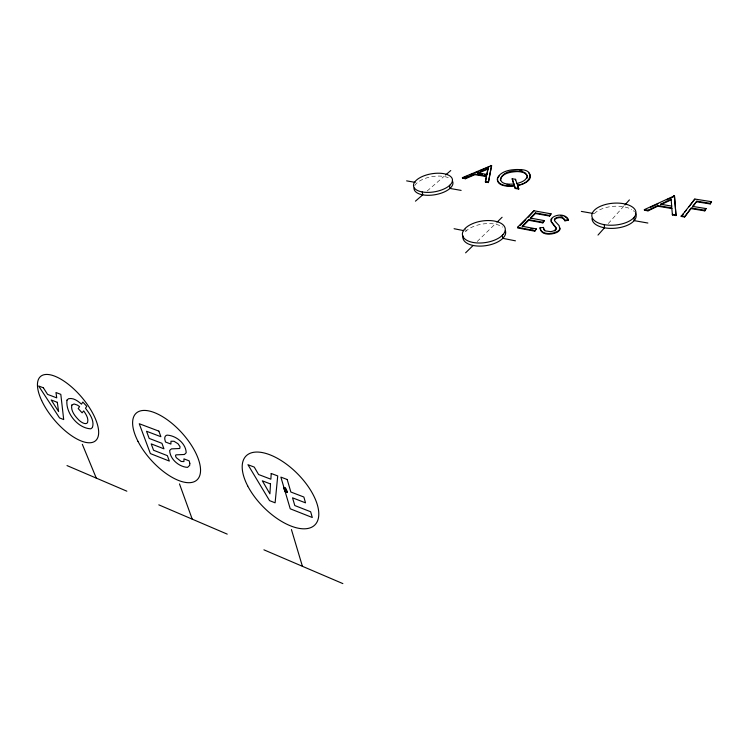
<?xml version="1.0" encoding="UTF-8"?>
<svg xmlns="http://www.w3.org/2000/svg" width="749" height="749" viewBox="0 0 749 749"><rect width="100%" height="100%" fill="white"/><g stroke="black" fill="none" stroke-linecap="round" stroke-linejoin="round"><path stroke-width="0.56" stroke-dasharray="3.75 2.81" d="M608.263 223.577L623.327 206.696L623.121 203.597M594.332 213.671L594.931 213.025A22.114 11.001 -4.7 0 1 631.781 209.598M477.197 241.515L496.606 222.612M465.354 231.741L466.749 230.42A21.581 10.935 -8.4 0 1 502.579 227.125M427.145 191.023L443.923 176.474M465.578 228.042L466.056 231.085M414.731 185.677A19.699 9.166 -9.7 0 1 416.613 183.299L417.951 182.157A19.699 9.166 -9.7 0 1 450.514 178.917M633.298 210.656A22.114 11.001 -4.7 0 1 634.506 211.827"/><path stroke-width="1.12" d="M559.98 227.977L559.887 229.466A8.81 4.457 -6.4 0 1 556.75 232.462C551.433 234.914 540.6 235.663 540.02 227.818L543.446 227.443L544.448 230.729M497.205 178.908C497.476 186.819 508.618 186.52 514.488 186.061L515.293 188.486L518.767 189.076L517.475 184.947C530.152 184.497 536.593 169.611 519.853 169.62A16.45 7.668 -7.6 0 0 513.542 169.714C493.338 171.249 490.848 188.186 514.413 185.471L515.293 188.486M500.313 180.032C501.718 173.01 511.267 171.877 517.231 171.577A13.388 6.245 -7.6 0 1 525.414 173.618L526.856 175.004L527.38 176.567L526.968 178.262M485.427 182.082L486.373 175.978L474.838 174.086L465.372 178.15L462.414 177.653L462.507 178.234L465.457 178.73L474.922 174.657L486.457 176.558L485.427 182.082L488.367 182.569L491.587 165.501L462.414 177.653M484.537 174.592L486.831 174.966L487.917 168.459L477.6 172.897L477.684 173.468L487.992 169.031L487.917 168.459M486.831 174.966L487.992 169.031M488.367 182.569L491.587 165.501M554.438 220.272L555.037 219.139C557.836 216.892 563.66 216.817 564.915 220.833L568.407 220.253C566.459 213.128 554.335 213.849 550.889 219.41L551.676 222.097L556.142 227.733L556.142 228.717L554.719 230.317A5.795 2.93 -6.4 0 1 550.403 231.61L545.515 230.954L543.69 228.941M556.207 229.334L554.784 230.945M551.826 218.633L550.983 221.479L556.207 228.351M704.781 210.244L706.092 208.587L692.61 206.396L692.628 207.033L696.823 201.181L710.249 203.325L711.541 201.696L694.819 199.047L681.206 216.442L684.558 217.013L691.28 208.044L704.781 210.244L704.8 210.881L691.299 208.671M704.8 210.881L706.092 208.587M696.842 201.818L710.258 203.962L711.541 201.696M684.558 217.013L691.28 208.044M692.61 206.396L696.823 201.181M681.206 216.442L683.36 213.793M684.792 212.033L686.224 210.263M689.099 206.733L694.819 199.047M497.945 177.373L499.33 175.809M598.002 235.074L604.499 227.799L604.246 224.653M624.844 205.001L629.403 199.899M534.767 231.188L536.321 228.904L522.147 226.226L528.654 219.663L542.772 222.266L544.364 220.627L530.264 218.043L535.366 212.903L549.541 215.45L551.105 213.84L533.981 210.778L517.512 227.312L517.587 227.93L534.767 231.188L536.321 228.904M522.222 226.844L528.728 220.272L542.838 222.884L544.364 220.627M530.339 218.652L535.432 213.512L549.607 216.068L551.105 213.84M520.059 225.449L525.826 219.654M528.288 217.173L533.981 210.778M465.597 252.825L473.143 245.466M497.392 221.844L502.102 217.266M415.452 201.163L422.736 194.852L422.23 191.95M445.627 174.985L450.767 170.529M644.374 209.617L674.465 195.817L676.019 215.572L672.424 214.963L671.797 207.922L657.716 205.591L647.979 210.226L644.374 209.617L644.402 210.244L648.016 210.853L657.744 206.218L671.825 208.55L671.797 207.922M650.684 207.258L658.006 203.775M666.376 199.796L674.484 196.444L676.019 215.572M671.141 199.206L671.17 199.833L660.581 204.87L660.552 204.243L671.141 199.206L671.741 206.705M462.507 178.234L467.779 175.959M469.895 175.06L473.059 173.693M475.175 172.785L478.339 171.427M480.455 170.519L483.62 169.152M485.736 168.244L488.9 166.887M518.767 189.076L517.55 185.537C522.868 184.863 534.786 179.432 528.747 172.963M540.02 227.818C541.255 235.111 551.489 234.156 556.685 231.844A8.81 4.457 -6.4 0 0 559.821 228.848L559.082 225.599L554.812 221.039L554.372 219.654L554.972 218.521C557.771 216.283 563.594 216.199 564.849 220.215L568.341 219.635M513.917 183.982C491.756 186.08 500.772 169.48 517.156 170.997A13.388 6.235 -7.6 0 1 525.349 173.038L527.315 175.987C526.416 180.668 521.023 182.41 516.979 183.486L517.044 184.076L515.537 179.311L512.176 178.758L513.992 184.572L512.176 178.758M507.017 184.432L509.283 184.638M560.87 215.852L562.948 216.077M519.928 170.201L521.931 170.444M491.662 166.081L490.932 165.398M477.6 172.897L486.747 174.386M479.969 173.843L482.253 174.217M660.552 204.243L671.713 206.078M485.343 181.492L488.282 181.988M515.218 187.896L518.692 188.486M676.001 214.935L672.405 214.336L672.424 214.963M681.187 215.806L684.539 216.377M406.623 180.865L415.152 182.353M461.131 190.396L449.924 188.43L449.456 185.527M581.355 211.405L593.245 213.484M647.866 223.033L634.15 220.637L633.954 217.482M530.938 228.492L533.119 228.904M517.512 227.312L534.692 230.57M454.081 228.717L463.874 230.655M515.443 240.832L502.785 238.332L502.373 235.242M283.89 487.992L285.743 488.704M284.068 488.591L285.921 489.303M284.246 489.191L286.099 489.902M284.423 489.79L286.895 490.745L287.419 492.533L284.948 491.578L283.712 487.393L285.566 488.105L286.801 492.299M284.592 490.389L287.073 491.344M284.77 490.988L287.251 491.934M66.998 465.578L126.853 491.185M158.807 504.854L227.228 534.131M263.91 549.822L342.864 583.602M564.896 216.592L567.602 218.558L568.407 220.253M82.334 444.316L96.284 478.105M179.488 483.91L192.231 519.151M291.427 529.534L302.409 566.291M284.948 487.871L286.184 492.056M284.33 487.636L285.566 491.821M465.372 178.15L465.457 178.73M474.838 174.086L474.922 174.657M486.373 175.978L486.457 176.558M514.413 185.471L514.488 186.061M517.475 184.947L517.55 185.537M515.537 179.311L515.612 179.9M528.654 219.663L528.728 220.272M535.366 212.903L535.432 213.512M543.446 227.443L543.521 228.061M542.772 222.266L542.838 222.884M549.541 215.45L549.607 216.068M564.849 220.215L564.915 220.833M647.979 210.226L648.016 210.853M657.716 205.591L657.744 206.218M674.465 195.817L674.484 196.444M673.669 195.695L673.697 196.313M710.249 203.325L710.258 203.962M452.321 180.818A19.699 9.166 -9.7 0 1 450.58 187.849L449.26 189.02A19.699 9.166 -9.7 0 1 427.258 195.302A19.699 9.166 -9.7 0 1 414.01 188.065M505.388 230.673A21.581 10.935 -8.4 0 1 503.468 237.658L502.111 239.015A21.581 10.935 -8.4 0 1 476.944 246A21.581 10.935 -8.4 0 1 463.004 235.916M635.405 213.081A22.114 11.001 -4.7 0 1 634.731 219.963L633.57 221.301A22.114 11.001 -4.7 0 1 608.572 228.305A22.114 11.001 -4.7 0 1 592.066 218.446M189.806 463.388L189.703 465.335L187.559 467.385C179.077 466.917 169.939 459.221 169.658 450.449L171.418 448.885L179.751 448.501L180.078 446.741L178 443.736L174.002 441.273L170.978 441.245L170.894 444.073L165.501 442.004L164.817 439.382A11.937 5.486 47.6 0 1 167.083 435.132C176.015 435.534 185.977 443.427 186.192 452.771L184.413 454.484L176.062 454.858A3.268 1.489 47.4 0 0 176.436 457.808L181.174 461.478L183.936 461.562L183.954 458.856L189.197 460.888L189.806 463.388M271.213 473.48L270.876 479.21L258.592 474.529L254.267 467.095L247.947 464.708L269.537 500.622L275.108 502.822L277.729 475.933L271.213 473.48M270.501 483.957L269.912 493.844L262.328 480.821L270.501 483.957M71.801 405.087C70.584 411.098 75.359 416.613 79.375 420.563A10.477 4.447 49.2 0 0 86.65 423.41L87.567 422.576C88.822 418.382 85.985 414.253 83.691 410.901L82.118 412.83L78.224 408.598L79.581 406.576L77.325 405.069L74.057 403.973L71.801 405.087M66.979 400.125C65.36 412.877 77.887 428.344 90.835 428.821L92.389 427.539C94.777 420.517 89.505 413.635 85.489 408.233L86.772 406.342L82.839 402.063L81.472 404.151C77.952 401.061 73.411 397.494 68.468 398.749L66.979 400.125M634.534 216.807L633.373 218.146A22.152 10.973 -4.7 0 1 604.452 224.691A22.152 10.973 -4.7 0 1 593.47 211.227L594.669 209.926A22.152 10.973 -4.7 0 1 623.318 203.625A22.152 10.973 -4.7 0 1 634.534 216.807M503.056 234.568L501.69 235.926A21.618 10.907 -8.4 0 1 472.862 242.423A21.618 10.907 -8.4 0 1 464.886 228.698L466.281 227.387A21.618 10.907 -8.4 0 1 494.799 221.133A21.618 10.907 -8.4 0 1 503.056 234.568M450.121 184.947L448.791 186.117A19.736 9.138 -9.7 0 1 422.38 191.978A19.736 9.138 -9.7 0 1 416.107 180.443L417.455 179.301A19.736 9.138 -9.7 0 1 443.605 173.637A19.736 9.138 -9.7 0 1 450.121 184.947M158.863 431.124L139.239 423.728L150.371 453.585L169.34 461.075L167.373 455.654L153.554 450.243L151.204 443.876L163.947 448.82L161.943 443.324L149.182 438.418L146.532 431.255L160.895 436.714L158.863 431.124M287.195 479.5L280.866 477.113L290.228 508.796L312.286 517.503L310.657 511.764L294.797 505.547L292.541 497.823L305.517 502.851L303.86 497.018L290.846 492.018L287.195 479.5M43.358 387.776L38.639 385.997L59.527 417.914L63.702 419.562L60.809 394.358L55.969 392.532L56.737 397.869L47.571 394.386L43.358 387.776M57.299 402.316L51.204 399.975L58.609 411.566L57.299 402.316M41.635 400.509A42.29 17.77 49.5 0 0 94.674 441.395A42.29 17.77 49.5 0 0 67.887 383.928A42.29 17.77 49.5 0 0 41.635 400.509M137.985 441.348A45.146 20.532 47.7 0 0 196.762 480.137A45.146 20.532 47.7 0 0 165.005 418.204A45.146 20.532 47.7 0 0 137.985 441.348M247.685 485.904A48.713 23.837 45.1 0 0 314.028 525.704A48.713 23.837 45.1 0 0 279.78 459.689A48.713 23.837 45.1 0 0 247.685 485.904"/></g></svg>
